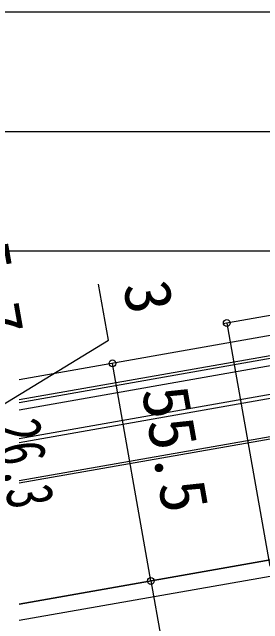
# Model space of a CAD drawing. Units: millimetres, scale not verified. Extents: x -700 to 700, y -1043 to 1037.
# Drawn here: x 207.7 to 270.6, y 758.2 to 911.8 of the extents above; entities that cross this region are included whole.
import ezdxf
from ezdxf.enums import TextEntityAlignment as Align

# ---------------------------------------------------------------- set-up
doc = ezdxf.new("R2010")
doc.units = ezdxf.units.MM
doc.header["$LTSCALE"] = 6
for name, color, linetype in [('0-4_YKK_12', 2, 'Continuous'), ('0-5_YKK_13', 4, 'Continuous'), ('0-6_YKK_D', 6, 'Continuous')]:
    doc.layers.add(name, color=color, linetype=linetype)
doc.styles.add('ＭＳ ゴシック', font='')
doc.styles.get('ＭＳ ゴシック').set_extended_font_data('MS Gothic')

msp = doc.modelspace()

# ---------------------------------------------------------------- linework, layer by layer
at = {"layer": '0-4_YKK_12'}
for p, q in [((346.097, 843.583), (209.47, 819.492)), ((346.965, 838.659), (209.47, 814.415)), ((209.47, 803.753), (348.788, 828.318)), ((329.863, 815.334), (209.47, 794.106)), ((329.967, 814.744), (209.47, 793.497)), ((209.47, 763.136), (355.734, 788.926)), ((337.041, 785.63), (209.47, 763.136)), ((337.041, 785.63), (209.47, 763.136)), ((209.47, 759.074), (337.041, 781.568))]:
    msp.add_line(p, q, dxfattribs=at)
at = {"layer": '0-5_YKK_13'}
for p, q in [((370.69, 842.131), (209.47, 813.704)), ((371.003, 840.359), (209.47, 811.876)), ((209.47, 804.768), (348.614, 829.303))]:
    msp.add_line(p, q, dxfattribs=at)
at = {"layer": '0-6_YKK_D'}
for p, q in [((372.5, 911.8), (-367.5, 911.8)), ((358.5, 881.8), (-263.5, 881.8)), ((362.926, 851.8), (-527.9, 851.8)), ((323.678, 844.708), (260.535, 833.574)), ((261.519, 833.748), (272.286, 772.689)), ((242.481, 768.956), (232.844, 823.613)), ((242.536, 768.966), (241.496, 768.783)), ((242.395, 768.941), (241.496, 768.783)), ((242.481, 768.956), (247.083, 742.859))]:
    msp.add_line(p, q, dxfattribs=at)
msp.add_lwpolyline([(197.008, 808.155), (231.818, 829.432), (229.339, 843.488)], dxfattribs=at)
for centre in [(261.519, 833.748), (232.844, 823.613), (242.481, 768.956), (242.481, 768.956)]:
    msp.add_circle(centre, 0.85, dxfattribs=at)

# ---------------------------------------------------------------- texts
at = {"layer": '0-6_YKK_D', "style": 'ＭＳ ゴシック'}
for s, p in [('5.7', (191.683, 852.754)), ('3', (232.03, 842.624)), ('55.5', (236.683, 816.236))]:
    msp.add_text(s, height=11.73, rotation=280, dxfattribs=at).set_placement(p, align=Align.BOTTOM_LEFT)
at = {"layer": '0-6_YKK_D', "style": 'ＭＳ ゴシック', "width": 0.7}
msp.add_text('26.3', height=11.73, rotation=280, dxfattribs=at).set_placement((199.605, 807.824), align=Align.BOTTOM_LEFT)

doc.saveas('drawing.dxf')
